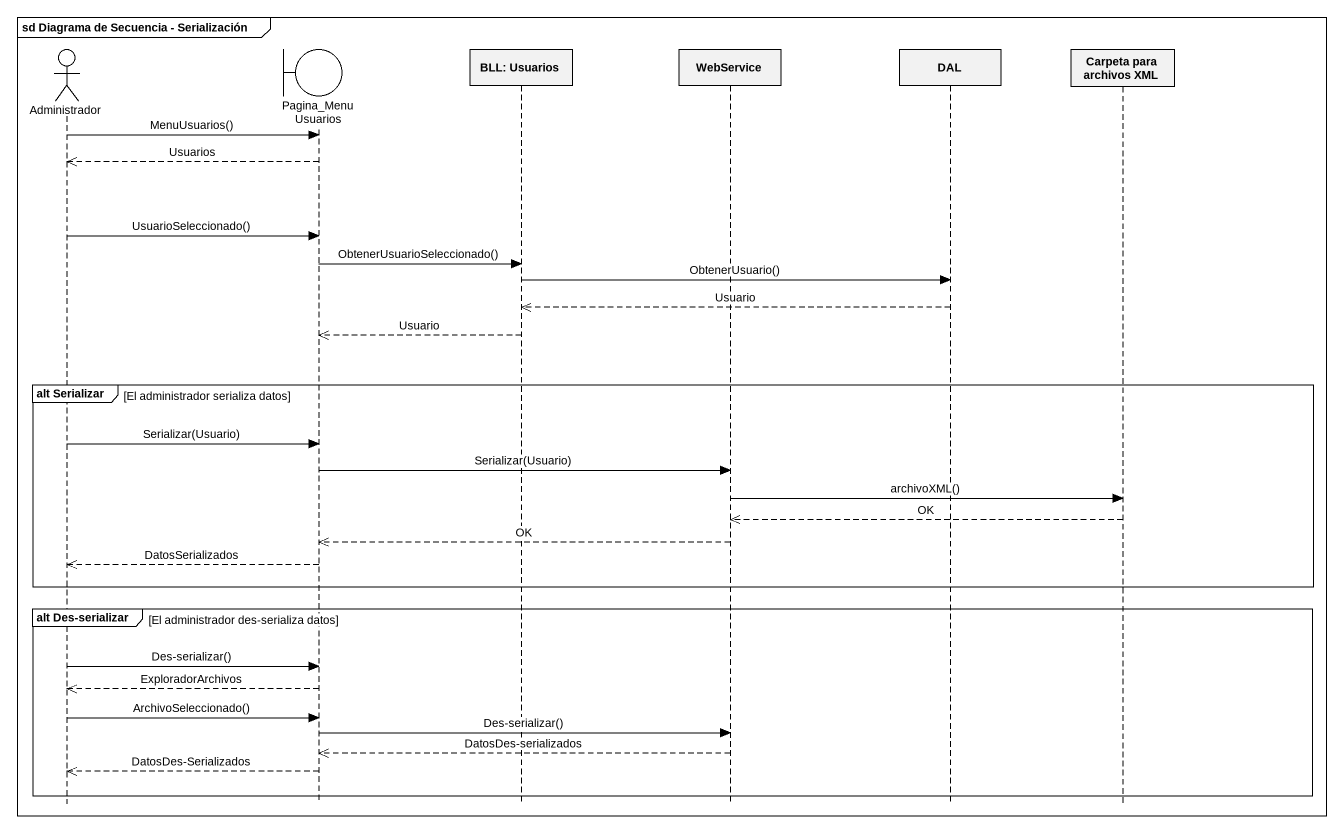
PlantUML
@startuml
mainframe sd Diagrama de Secuencia - Serialización
hide footbox
actor Administrador
boundary Pagina_MenuUsuarios
participant "BLL: Usuarios" as BLL_Usuarios
participant WebService
participant DAL
participant "Carpeta para archivos XML" as Carpeta_para_archivos_XML

Administrador -> Pagina_MenuUsuarios : MenuUsuarios()
Pagina_MenuUsuarios -->> Administrador : Usuarios
Administrador -> Pagina_MenuUsuarios : UsuarioSeleccionado()
Pagina_MenuUsuarios -> BLL_Usuarios : ObtenerUsuarioSeleccionado()
BLL_Usuarios -> DAL : ObtenerUsuario()
DAL -->> BLL_Usuarios : Usuario
BLL_Usuarios -->> Pagina_MenuUsuarios : Usuario
group alt Serializar [El administrador serializa datos]
  Administrador -> Pagina_MenuUsuarios : Serializar(Usuario)
  Pagina_MenuUsuarios -> WebService : Serializar(Usuario)
  WebService -> Carpeta_para_archivos_XML : archivoXML()
  Carpeta_para_archivos_XML -->> WebService : OK
  WebService -->> Pagina_MenuUsuarios : OK
  Pagina_MenuUsuarios -->> Administrador : DatosSerializados
end
group alt Des-serializar [El administrador des-serializa datos]
  Administrador -> Pagina_MenuUsuarios : Des-serializar()
  Pagina_MenuUsuarios -->> Administrador : ExploradorArchivos
  Administrador -> Pagina_MenuUsuarios : ArchivoSeleccionado()
  Pagina_MenuUsuarios -> WebService : Des-serializar()
  WebService -->> Pagina_MenuUsuarios : DatosDes-serializados
  Pagina_MenuUsuarios -->> Administrador : DatosDes-Serializados
end
@enduml
